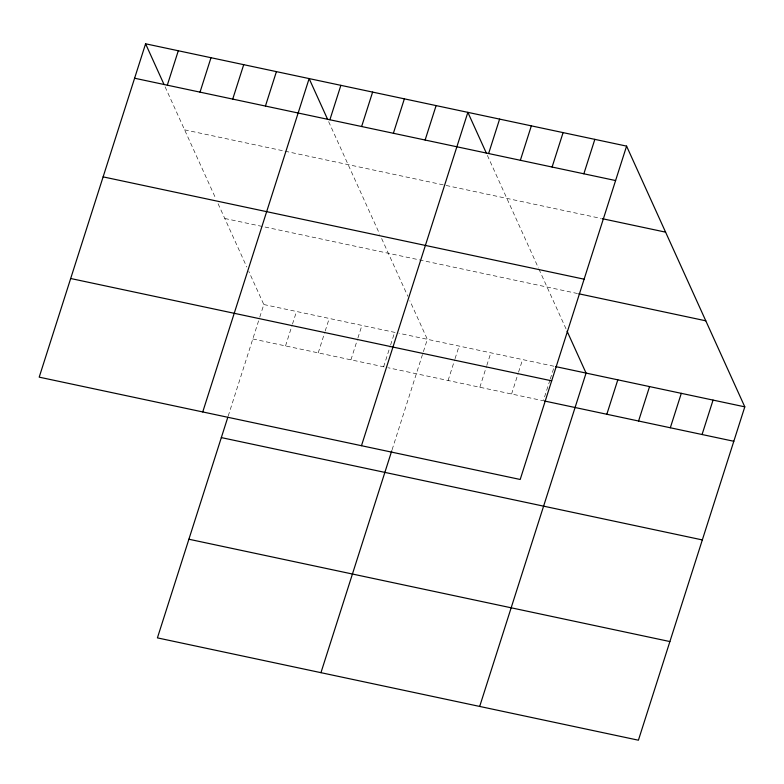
<?xml version="1.0" encoding="UTF-8"?>
<svg xmlns="http://www.w3.org/2000/svg" width="784" height="784" viewBox="0 0 784 784"><rect width="100%" height="100%" fill="white"/><g stroke="black" fill="none" stroke-linecap="round" stroke-linejoin="round"><path stroke-width="0.59" stroke-dasharray="3.92 2.94" d="M228.203 416.059L259.406 318.294M259.769 317.148L263.806 304.525L248.802 271.431M285.523 345.911L292.118 325.252M292.481 324.106L296.509 311.483M318.226 352.869L324.821 332.21M325.184 331.064L329.221 318.441M350.938 359.827L357.533 339.168M357.896 338.022L361.924 325.399M383.641 366.785L390.236 346.126M390.608 344.98L394.636 332.357M392.108 449.712L427.339 339.315L409.836 300.703M448.095 380.495L454.691 359.836M455.053 358.69L459.091 346.067M479.847 387.257L486.433 366.589M486.805 365.442L490.833 352.82M511.589 394.009L518.185 373.351M518.547 372.194L522.575 359.572M549.927 380.103L543.332 400.761L388.315 367.784M550.299 378.956L554.327 366.324L399.301 333.347M184.603 129.84L282.72 150.704M285.062 151.204L600.926 218.403M224.792 218.481L578.808 293.794M263.806 304.525L398.135 333.102M252.811 338.962L387.149 367.529M487.364 155.369L538.451 268.04M538.922 269.098L566.567 330.064M328.633 121.608L379.721 234.279M381.632 238.503L407.837 296.293M165.091 86.818L215.698 198.43M218.089 203.713L246.793 267.021"/><path stroke-width="1.18" d="M145.589 43.796L39.2 377.153L520.194 479.475L626.583 146.118L145.589 43.796L164.091 84.613M167.306 85.182L178.301 50.754M200.018 92.14L211.004 57.712M232.721 99.098L243.716 64.67M265.433 106.056L276.419 71.628M202.742 411.943L309.131 78.586L327.634 119.393M227.84 417.196L157.417 637.882L638.411 740.204L744.8 406.847L626.583 146.118M329.888 119.766L340.873 85.338M361.63 126.518L372.616 92.091M393.382 133.27L404.368 98.843M425.124 140.022L436.11 105.595M361.473 445.704L467.862 112.347L486.364 153.164M320.95 672.672L391.745 450.849M488.618 153.537L499.604 119.099M520.36 160.289L531.346 125.852M552.103 167.041L563.098 132.604M583.855 173.793L594.84 139.356M479.681 706.443L586.069 373.076L567.067 331.162M606.826 414.266L617.812 379.828M638.578 421.018L649.564 386.59M670.32 427.77L681.306 393.343M702.062 434.522L713.058 400.095M134.603 78.224L615.597 180.545M602.102 218.648L665.596 232.152M103.116 176.87L584.119 279.192M578.808 293.794L705.786 320.803M555.503 366.579L744.8 406.847M70.678 278.506L551.681 380.828M544.508 401.006L733.814 441.274M221.333 437.599L702.327 539.921M188.895 539.235L669.889 641.557"/></g></svg>
